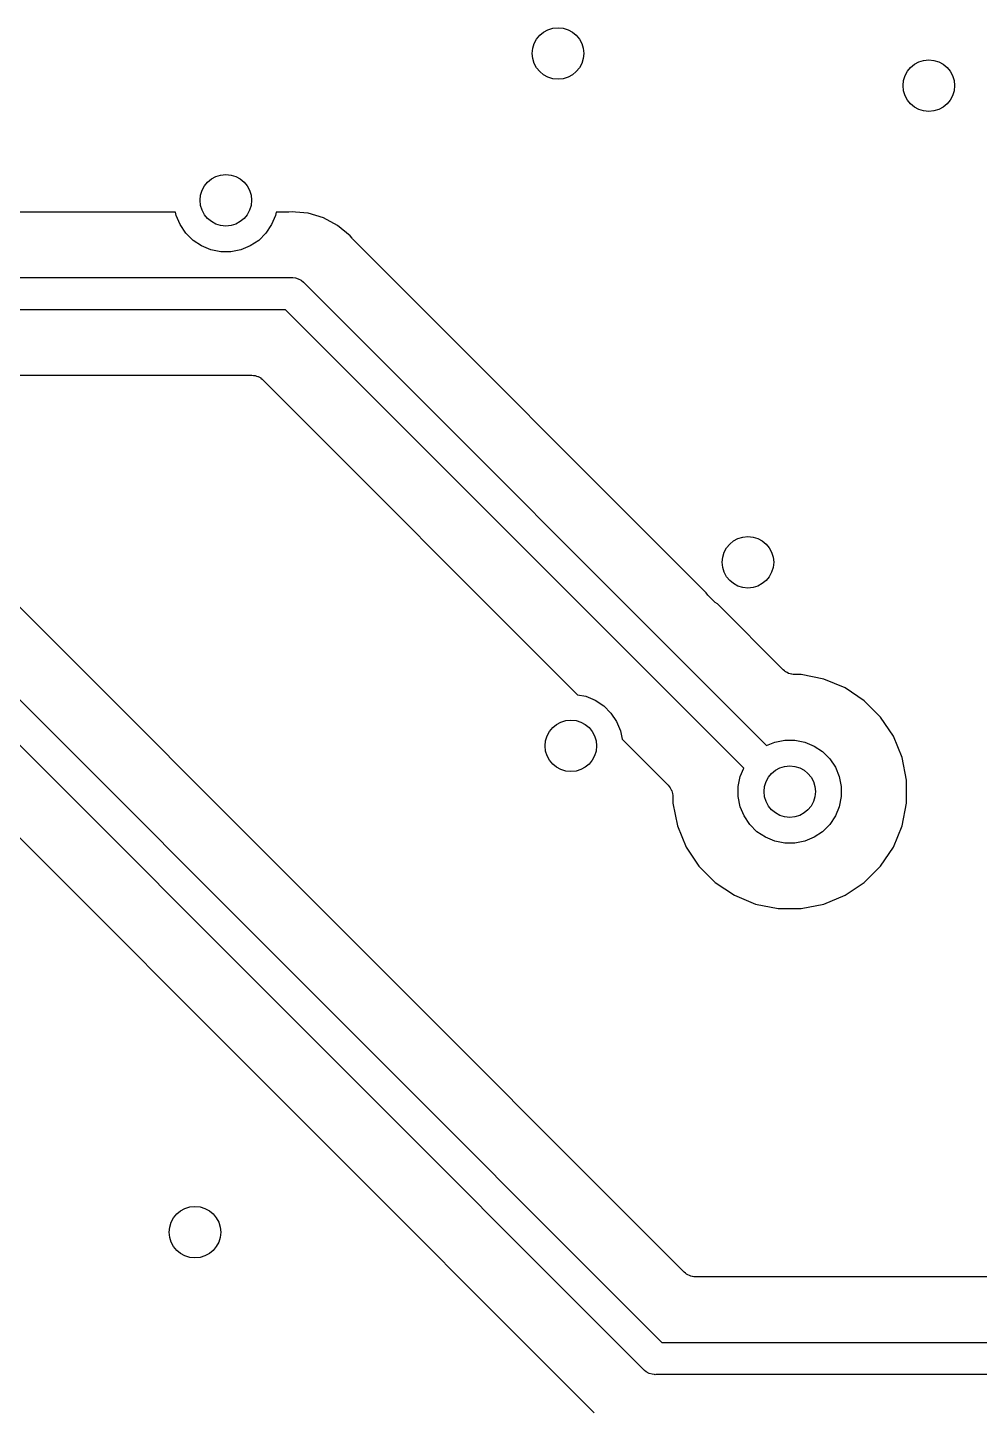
# Model space of a CAD drawing. Extents: x 103 to 213, y -152 to -90.
# Drawn here: x 193.23 to 200.62, y -111.64 to -100.9 of the extents above; entities that cross this region are included whole.
import ezdxf

# ---------------------------------------------------------------- set-up
doc = ezdxf.new("R2010")
doc.units = 0
doc.layers.add('BLACK', color=7, linetype='CONTINUOUS')

msp = doc.modelspace()

# ---------------------------------------------------------------- linework, layer by layer
at = {"layer": 'BLACK', "linetype": 'CONTINUOUS'}
for p, q in [((189.042, -101.99), (198.157, -111.105)), ((198.012, -111.314), (188.898, -102.199)), ((194.38, -102.332), (190.791, -102.332)), ((194.385, -102.357), (194.38, -102.332)), ((195.16, -102.332), (195.155, -102.357)), ((195.248, -102.332), (195.16, -102.332)), ((195.253, -102.331), (195.248, -102.332)), ((195.258, -102.332), (195.253, -102.331)), ((195.26, -102.331), (195.258, -102.332)), ((195.285, -102.329), (195.26, -102.331)), ((195.31, -102.331), (195.285, -102.329)), ((195.409, -102.341), (195.31, -102.331)), ((195.31, -102.331), (195.31, -102.331)), ((195.528, -102.377), (195.409, -102.341)), ((194.416, -102.429), (194.385, -102.357)), ((194.459, -102.495), (194.416, -102.429)), ((195.124, -102.429), (195.081, -102.495)), ((195.155, -102.357), (195.124, -102.429)), ((195.638, -102.436), (195.528, -102.377)), ((195.735, -102.515), (195.638, -102.436)), ((194.515, -102.551), (194.459, -102.495)), ((194.581, -102.594), (194.515, -102.551)), ((195.025, -102.551), (194.959, -102.594)), ((195.081, -102.495), (195.025, -102.551)), ((195.751, -102.535), (195.735, -102.515)), ((195.754, -102.538), (195.751, -102.535)), ((195.758, -102.543), (195.754, -102.538)), ((195.759, -102.544), (195.758, -102.543)), ((198.502, -105.287), (195.759, -102.544)), ((194.653, -102.625), (194.581, -102.594)), ((194.731, -102.64), (194.653, -102.625)), ((194.809, -102.64), (194.731, -102.64)), ((194.887, -102.625), (194.809, -102.64)), ((194.959, -102.594), (194.887, -102.625)), ((188.724, -102.745), (197.631, -111.651)), ((190.528, -102.84), (195.279, -102.84)), ((195.279, -102.84), (195.285, -102.839)), ((195.285, -102.839), (195.291, -102.84)), ((195.291, -102.84), (195.291, -102.84)), ((195.291, -102.84), (195.31, -102.842)), ((195.31, -102.842), (195.333, -102.849)), ((195.333, -102.849), (195.355, -102.861)), ((195.355, -102.861), (195.374, -102.876)), ((195.374, -102.876), (195.378, -102.881)), ((195.378, -102.881), (198.969, -106.472)), ((195.233, -103.09), (190.483, -103.09)), ((198.792, -106.649), (195.233, -103.09)), ((192.444, -103.598), (194.97, -103.598)), ((194.97, -103.598), (194.971, -103.598)), ((194.971, -103.598), (194.971, -103.598)), ((194.971, -103.598), (194.971, -103.598)), ((194.971, -103.598), (194.972, -103.598)), ((194.972, -103.598), (194.984, -103.599)), ((194.984, -103.599), (194.995, -103.601)), ((194.995, -103.601), (194.996, -103.601)), ((194.996, -103.601), (194.997, -103.601)), ((194.997, -103.601), (195.008, -103.604)), ((195.008, -103.604), (195.019, -103.608)), ((195.019, -103.608), (195.02, -103.608)), ((195.02, -103.608), (195.02, -103.608)), ((195.02, -103.608), (195.031, -103.614)), ((195.031, -103.614), (195.041, -103.619)), ((195.041, -103.619), (195.041, -103.62)), ((195.041, -103.62), (195.042, -103.62)), ((195.042, -103.62), (195.051, -103.628)), ((195.051, -103.628), (195.06, -103.635)), ((195.06, -103.635), (197.502, -106.078)), ((198.33, -110.56), (192.049, -104.279)), ((198.514, -105.305), (198.502, -105.287)), ((198.57, -105.361), (198.514, -105.305)), ((198.588, -105.373), (198.57, -105.361)), ((199.1, -105.885), (198.588, -105.373)), ((199.109, -105.892), (199.1, -105.885)), ((199.118, -105.9), (199.109, -105.892)), ((199.119, -105.9), (199.118, -105.9)), ((199.119, -105.901), (199.119, -105.9)), ((199.129, -105.906), (199.119, -105.901)), ((199.14, -105.912), (199.129, -105.906)), ((199.141, -105.912), (199.14, -105.912)), ((199.14, -105.912), (199.14, -105.912)), ((199.152, -105.916), (199.141, -105.912)), ((199.163, -105.919), (199.152, -105.916)), ((199.164, -105.919), (199.163, -105.919)), ((199.165, -105.919), (199.164, -105.919)), ((199.176, -105.921), (199.165, -105.919)), ((199.188, -105.922), (199.176, -105.921)), ((199.189, -105.922), (199.188, -105.922)), ((199.19, -105.922), (199.189, -105.922)), ((199.189, -105.922), (199.189, -105.922)), ((199.189, -105.922), (199.189, -105.922)), ((199.239, -105.922), (199.19, -105.922)), ((199.415, -105.957), (199.239, -105.922)), ((199.58, -106.025), (199.415, -105.957)), ((197.502, -106.078), (197.567, -106.09)), ((197.567, -106.09), (197.639, -106.121)), ((199.729, -106.125), (199.58, -106.025)), ((197.639, -106.121), (197.705, -106.164)), ((197.705, -106.164), (197.761, -106.22)), ((197.761, -106.22), (197.804, -106.286)), ((199.855, -106.251), (199.729, -106.125)), ((197.804, -106.286), (197.835, -106.358)), ((199.955, -106.4), (199.855, -106.251)), ((197.835, -106.358), (197.847, -106.423)), ((197.847, -106.423), (198.205, -106.78)), ((199.033, -106.445), (199.111, -106.43)), ((199.111, -106.43), (199.189, -106.43)), ((199.189, -106.43), (199.267, -106.445)), ((200.023, -106.565), (199.955, -106.4)), ((198.969, -106.472), (199.033, -106.445)), ((199.267, -106.445), (199.339, -106.476)), ((199.339, -106.476), (199.405, -106.519)), ((199.405, -106.519), (199.461, -106.575)), ((198.765, -106.713), (198.792, -106.649)), ((199.461, -106.575), (199.504, -106.641)), ((199.504, -106.641), (199.535, -106.713)), ((200.058, -106.741), (200.023, -106.565)), ((198.75, -106.791), (198.765, -106.713)), ((199.535, -106.713), (199.55, -106.791)), ((200.058, -106.919), (200.058, -106.741)), ((198.205, -106.78), (198.205, -106.78)), ((198.205, -106.78), (198.205, -106.78)), ((198.205, -106.78), (198.205, -106.78)), ((198.205, -106.78), (198.206, -106.781)), ((198.206, -106.781), (198.213, -106.79)), ((198.213, -106.79), (198.221, -106.8)), ((198.221, -106.8), (198.221, -106.8)), ((198.221, -106.8), (198.222, -106.801)), ((198.222, -106.801), (198.227, -106.811)), ((198.227, -106.811), (198.232, -106.821)), ((198.232, -106.821), (198.233, -106.822)), ((198.233, -106.822), (198.233, -106.823)), ((198.233, -106.823), (198.236, -106.834)), ((198.236, -106.834), (198.24, -106.845)), ((198.24, -106.845), (198.24, -106.846)), ((198.24, -106.846), (198.24, -106.846)), ((198.24, -106.846), (198.241, -106.858)), ((198.241, -106.858), (198.242, -106.87)), ((198.75, -106.869), (198.75, -106.791)), ((199.55, -106.791), (199.55, -106.869)), ((198.242, -106.87), (198.242, -106.919)), ((198.242, -106.919), (198.277, -107.095)), ((198.765, -106.947), (198.75, -106.869)), ((198.796, -107.019), (198.765, -106.947)), ((199.535, -106.947), (199.504, -107.019)), ((199.55, -106.869), (199.535, -106.947)), ((200.023, -107.095), (200.058, -106.919)), ((198.839, -107.085), (198.796, -107.019)), ((199.504, -107.019), (199.461, -107.085)), ((198.277, -107.095), (198.345, -107.26)), ((198.895, -107.141), (198.839, -107.085)), ((198.961, -107.184), (198.895, -107.141)), ((199.033, -107.215), (198.961, -107.184)), ((199.339, -107.184), (199.267, -107.215)), ((199.405, -107.141), (199.339, -107.184)), ((199.461, -107.085), (199.405, -107.141)), ((199.955, -107.26), (200.023, -107.095)), ((198.345, -107.26), (198.445, -107.409)), ((199.111, -107.23), (199.033, -107.215)), ((199.189, -107.23), (199.111, -107.23)), ((199.267, -107.215), (199.189, -107.23)), ((199.855, -107.409), (199.955, -107.26)), ((198.445, -107.409), (198.571, -107.535)), ((199.729, -107.535), (199.855, -107.409)), ((198.571, -107.535), (198.72, -107.635)), ((199.58, -107.635), (199.729, -107.535)), ((198.72, -107.635), (198.885, -107.703)), ((198.885, -107.703), (199.061, -107.738)), ((199.239, -107.738), (199.415, -107.703)), ((199.415, -107.703), (199.58, -107.635)), ((199.061, -107.738), (199.239, -107.738)), ((198.339, -110.567), (198.33, -110.56)), ((198.348, -110.575), (198.339, -110.567)), ((198.349, -110.575), (198.348, -110.575)), ((198.349, -110.576), (198.349, -110.575)), ((198.359, -110.581), (198.349, -110.576)), ((198.37, -110.587), (198.359, -110.581)), ((198.371, -110.587), (198.37, -110.587)), ((198.37, -110.587), (198.37, -110.587)), ((198.382, -110.591), (198.371, -110.587)), ((198.393, -110.594), (198.382, -110.591)), ((198.394, -110.594), (198.393, -110.594)), ((198.395, -110.594), (198.394, -110.594)), ((198.406, -110.596), (198.395, -110.594)), ((198.418, -110.597), (198.406, -110.596)), ((198.419, -110.597), (198.418, -110.597)), ((198.42, -110.597), (198.419, -110.597)), ((198.419, -110.597), (198.419, -110.597)), ((198.419, -110.597), (198.419, -110.597)), ((202.656, -110.597), (198.42, -110.597)), ((198.157, -111.105), (202.979, -111.105)), ((198.016, -111.319), (198.012, -111.314)), ((198.021, -111.323), (198.016, -111.319)), ((198.035, -111.334), (198.021, -111.323)), ((198.057, -111.346), (198.035, -111.334)), ((198.08, -111.353), (198.057, -111.346)), ((198.099, -111.355), (198.08, -111.353)), ((198.105, -111.356), (198.099, -111.355)), ((198.099, -111.355), (198.099, -111.355)), ((198.111, -111.355), (198.105, -111.356)), ((202.979, -111.355), (198.111, -111.355))]:
    msp.add_line(p, q, dxfattribs=at)
at = {"layer": 'BLACK'}
for centre in [(197.35, -101.1), (200.23, -101.35), (194.77, -102.24), (198.825, -105.05), (197.45, -106.475), (199.15, -106.83), (194.53, -110.25)]:
    msp.add_circle(centre, 0.2, dxfattribs=at)

doc.saveas('drawing.dxf')
